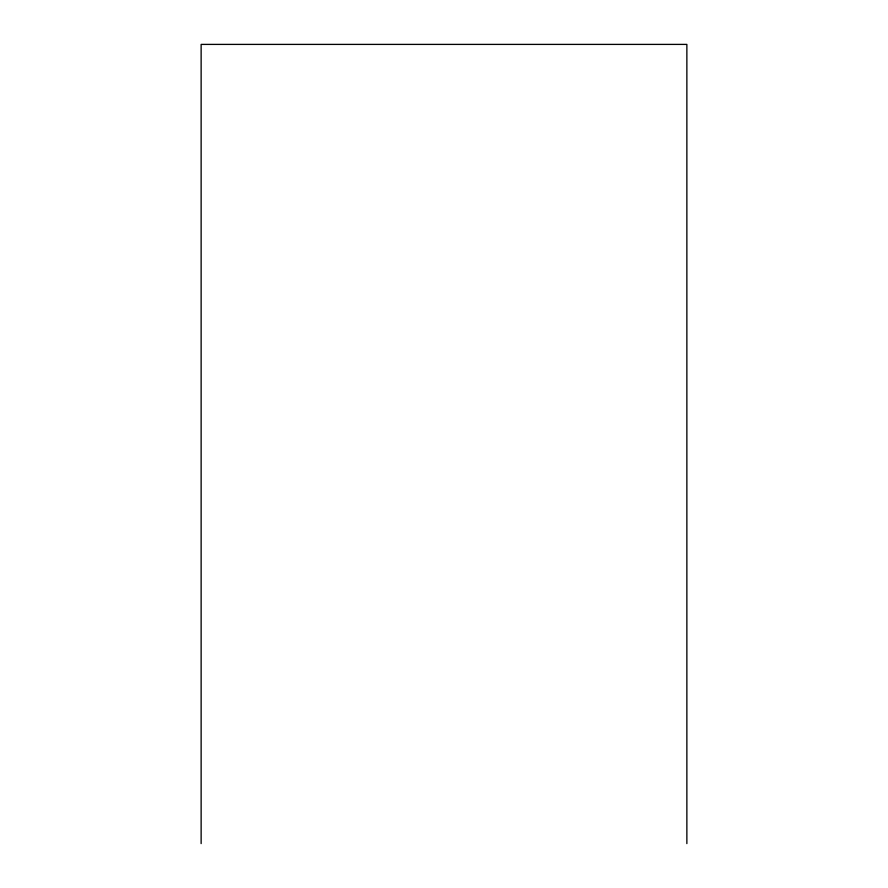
<?xml version="1.0" encoding="UTF-8"?>
<svg xmlns="http://www.w3.org/2000/svg" width="888" height="888" viewBox="0 0 888 888"><rect width="100%" height="100%" fill="white"/><g stroke="black" fill="none" stroke-linecap="round" stroke-linejoin="round"><path stroke-width="1.33" d="M686.868 843.6L686.868 44.4L201.132 44.4L201.132 843.6"/></g></svg>
